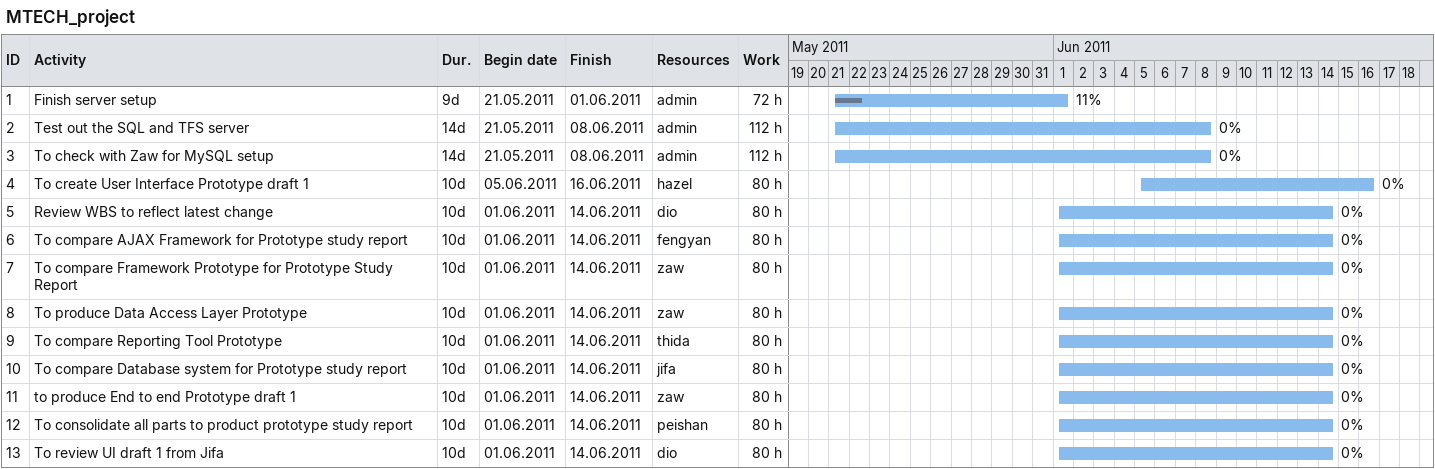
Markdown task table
MTECH_project

| ID | Task | Duration | Start | Finish | Resources | % complete | Work (h) |
|---|---|---|---|---|---|---|---|
| 1 | Finish server setup | 9d | 2011-05-21 | 2011-06-01 | admin | 11 | 72 |
| 2 | Test out the SQL and TFS server | 14d | 2011-05-21 | 2011-06-08 | admin | 0 | 112 |
| 3 | To check with Zaw for MySQL setup | 14d | 2011-05-21 | 2011-06-08 | admin | 0 | 112 |
| 4 | To create User Interface Prototype draft 1 | 10d | 2011-06-05 | 2011-06-16 | hazel | 0 | 80 |
| 5 | Review WBS to reflect latest change | 10d | 2011-06-01 | 2011-06-14 | dio | 0 | 80 |
| 6 | To compare AJAX Framework for Prototype study report | 10d | 2011-06-01 | 2011-06-14 | fengyan | 0 | 80 |
| 7 | To compare Framework Prototype for Prototype Study Report | 10d | 2011-06-01 | 2011-06-14 | zaw | 0 | 80 |
| 8 | To produce Data Access Layer Prototype | 10d | 2011-06-01 | 2011-06-14 | zaw | 0 | 80 |
| 9 | To compare Reporting Tool Prototype | 10d | 2011-06-01 | 2011-06-14 | thida | 0 | 80 |
| 10 | To compare Database system for Prototype study report | 10d | 2011-06-01 | 2011-06-14 | jifa | 0 | 80 |
| 11 | to produce End to end Prototype draft 1 | 10d | 2011-06-01 | 2011-06-14 | zaw | 0 | 80 |
| 12 | To consolidate all parts to product prototype study report | 10d | 2011-06-01 | 2011-06-14 | peishan | 0 | 80 |
| 13 | To review UI draft 1 from Jifa | 10d | 2011-06-01 | 2011-06-14 | dio | 0 | 80 |
